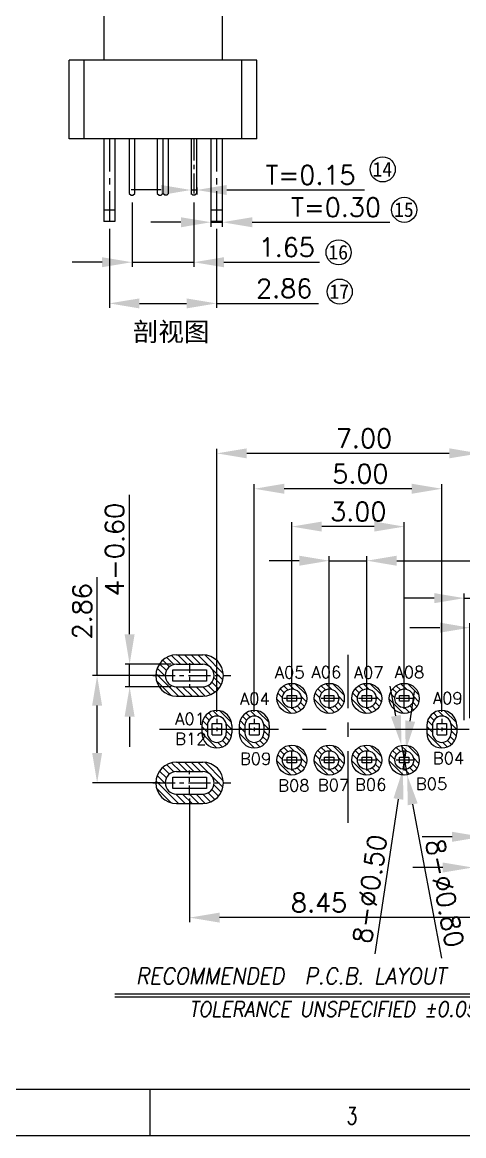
# Model space of a CAD drawing. Extents: x 2510 to 2658, y 709 to 763.
# Drawn here: x 2530.92 to 2542.7, y 709.3 to 738.97 of the extents above; entities that cross this region are included whole.
import ezdxf
from ezdxf.enums import TextEntityAlignment as Align

# ---------------------------------------------------------------- set-up
doc = ezdxf.new("R2010")
doc.units = 0
doc.header["$MEASUREMENT"] = 0
doc.linetypes.add('CENTER', pattern=[50.8, 31.75, -6.35, 6.35, -6.35])
doc.layers.get('0').update_dxf_attribs({"linetype": 'CONTINUOUS', "lineweight": 20})
doc.layers.get('Defpoints').update_dxf_attribs({"linetype": 'CONTINUOUS'})
for name, color, linetype, lineweight in [('DIM', 3, 'CONTINUOUS', 9), ('HANBO', 7, 'CONTINUOUS', 9), ('screw', 33, 'CONTINUOUS', 13)]:
    doc.layers.add(name, color=color, linetype=linetype, lineweight=lineweight)
doc.styles.add('ROMANS', font='ROMANS.SHX', dxfattribs={"bigfont": 'gbcbig.shx'})
doc.styles.get("Standard").update_dxf_attribs({"font": 'simplex.shx', "bigfont": 'gbcbig.shx'})
doc.styles.add('style2', font='')
doc.styles.get('style2').set_extended_font_data('SimSun')
doc.dimstyles.new('汉博电子', dxfattribs={"dimtxt": 0.5, "dimasz": 0.8, "dimexe": 0.12, "dimexo": 0.19, "dimgap": 0.15, "dimtad": 1, "dimzin": 1, "dimdsep": 46, "dimtxsty": 'ROMANS', "dimcen": 2.13, "dimclrd": 3, "dimclre": 3, "dimclrt": 2, "dimazin": 2, "dimtfac": 1, "dimtmove": 0, "dimatfit": 3, "dimfxl": 1, "dimlwd": 13, "dimlwe": 13, "dimarcsym": 0})

# ---------------------------------------------------------------- blocks, each defined once
blk = doc.blocks.new('*D38')
at = {"color": 3, "lineweight": 13, "transparency": 16777216}
for p, q in [((2533.247, 733.467), (2533.247, 731.356)), ((2536.107, 733.467), (2536.107, 731.356)), ((2534.047, 731.476), (2535.307, 731.476)), ((2536.107, 731.476), (2538.822, 731.476))]:
    blk.add_line(p, q, dxfattribs=at)
at = {"color": 3, "transparency": 16777216}
for points in [[(2534.047, 731.609), (2534.047, 731.343), (2533.247, 731.476)], [(2535.307, 731.609), (2535.307, 731.343), (2536.107, 731.476)]]:
    blk.add_solid(points, dxfattribs=at)
at = {"layer": 'Defpoints', "color": 0, "transparency": 16777216}
for p in [(2533.247, 733.657), (2536.107, 733.657), (2536.107, 731.476)]:
    blk.add_point(p, dxfattribs=at)
at = {"color": 2, "transparency": 16777216, "insert": (2537.91, 731.876), "char_height": 0.5, "attachment_point": 5, "style": 'ROMANS'}
blk.add_mtext('2.86', dxfattribs=at)
blk = doc.blocks.new('*D39')
at = {"color": 3, "lineweight": 13, "transparency": 16777216}
for p, q in [((2533.852, 734.167), (2533.852, 732.453)), ((2535.502, 734.167), (2535.502, 732.453)), ((2533.052, 732.573), (2532.252, 732.573)), ((2533.852, 732.573), (2535.502, 732.573)), ((2536.302, 732.573), (2538.855, 732.573))]:
    blk.add_line(p, q, dxfattribs=at)
at = {"color": 3, "transparency": 16777216}
for points in [[(2533.052, 732.707), (2533.052, 732.44), (2533.852, 732.573)], [(2536.302, 732.707), (2536.302, 732.44), (2535.502, 732.573)]]:
    blk.add_solid(points, dxfattribs=at)
at = {"layer": 'Defpoints', "color": 0, "transparency": 16777216}
for p in [(2533.852, 734.357), (2535.502, 734.357), (2535.502, 732.573)]:
    blk.add_point(p, dxfattribs=at)
at = {"color": 2, "transparency": 16777216, "insert": (2537.978, 732.973), "char_height": 0.5, "attachment_point": 5, "style": 'ROMANS'}
blk.add_mtext('1.65', dxfattribs=at)
blk = doc.blocks.new('*D40')
at = {"color": 3, "lineweight": 13, "transparency": 16777216}
for p, q in [((2534.627, 734.498), (2533.827, 734.498)), ((2535.427, 734.569), (2535.427, 734.378)), ((2535.427, 734.498), (2535.577, 734.498)), ((2535.577, 734.569), (2535.577, 734.378)), ((2536.377, 734.498), (2540.049, 734.498))]:
    blk.add_line(p, q, dxfattribs=at)
at = {"color": 3, "transparency": 16777216}
for points in [[(2534.627, 734.631), (2534.627, 734.364), (2535.427, 734.498)], [(2536.377, 734.631), (2536.377, 734.364), (2535.577, 734.498)]]:
    blk.add_solid(points, dxfattribs=at)
at = {"layer": 'Defpoints', "color": 0, "transparency": 16777216}
for p in [(2535.427, 734.759), (2535.577, 734.759), (2535.577, 734.498)]:
    blk.add_point(p, dxfattribs=at)
at = {"color": 2, "transparency": 16777216, "insert": (2538.613, 734.898), "char_height": 0.5, "attachment_point": 5, "style": 'ROMANS'}
blk.add_mtext('T=0.15', dxfattribs=at)
blk = doc.blocks.new('*D41')
at = {"color": 3, "lineweight": 13, "transparency": 16777216}
for p, q in [((2535.957, 734.236), (2535.957, 733.519)), ((2536.257, 734.236), (2536.257, 733.519)), ((2535.157, 733.639), (2534.357, 733.639)), ((2535.957, 733.639), (2536.257, 733.639)), ((2537.057, 733.639), (2540.729, 733.639))]:
    blk.add_line(p, q, dxfattribs=at)
at = {"color": 3, "transparency": 16777216}
for points in [[(2535.157, 733.772), (2535.157, 733.505), (2535.957, 733.639)], [(2537.057, 733.772), (2537.057, 733.505), (2536.257, 733.639)]]:
    blk.add_solid(points, dxfattribs=at)
at = {"layer": 'Defpoints', "color": 0, "transparency": 16777216}
for p in [(2535.957, 734.426), (2536.257, 734.426), (2536.257, 733.639)]:
    blk.add_point(p, dxfattribs=at)
at = {"color": 2, "transparency": 16777216, "insert": (2539.293, 734.039), "char_height": 0.5, "attachment_point": 5, "style": 'ROMANS'}
blk.add_mtext('T=0.30', dxfattribs=at)
blk = doc.blocks.new('*D92')
at = {"color": 3, "lineweight": 13, "transparency": 16777216}
for p, q in [((2532.921, 721.56), (2532.921, 724.184)), ((2534.599, 721.56), (2532.801, 721.56)), ((2532.921, 719.5), (2532.921, 720.76)), ((2534.599, 718.7), (2532.801, 718.7))]:
    blk.add_line(p, q, dxfattribs=at)
at = {"color": 3, "transparency": 16777216}
for points in [[(2532.788, 720.76), (2533.054, 720.76), (2532.921, 721.56)], [(2532.788, 719.5), (2533.054, 719.5), (2532.921, 718.7)]]:
    blk.add_solid(points, dxfattribs=at)
at = {"layer": 'Defpoints', "color": 0, "transparency": 16777216}
for p in [(2532.921, 721.56), (2534.789, 721.56), (2534.789, 718.7)]:
    blk.add_point(p, dxfattribs=at)
at = {"color": 2, "transparency": 16777216, "insert": (2532.521, 723.272), "char_height": 0.5, "attachment_point": 5, "rotation": 90, "style": 'ROMANS'}
blk.add_mtext('2.86', dxfattribs=at)
blk = doc.blocks.new('*D93')
at = {"color": 3, "lineweight": 13, "transparency": 16777216}
for p, q in [((2533.788, 722.66), (2533.788, 726.379)), ((2534.899, 721.86), (2533.668, 721.86)), ((2533.788, 721.26), (2533.788, 721.86)), ((2534.899, 721.26), (2533.668, 721.26)), ((2533.788, 720.46), (2533.788, 719.66))]:
    blk.add_line(p, q, dxfattribs=at)
at = {"color": 3, "transparency": 16777216}
for points in [[(2533.654, 722.66), (2533.921, 722.66), (2533.788, 721.86)], [(2533.654, 720.46), (2533.921, 720.46), (2533.788, 721.26)]]:
    blk.add_solid(points, dxfattribs=at)
at = {"layer": 'Defpoints', "color": 0, "transparency": 16777216}
for p in [(2533.788, 721.86), (2535.089, 721.86), (2535.089, 721.26)]:
    blk.add_point(p, dxfattribs=at)
at = {"color": 2, "transparency": 16777216, "insert": (2533.388, 724.919), "char_height": 0.5, "attachment_point": 5, "rotation": 90, "style": 'ROMANS'}
blk.add_mtext('4-0.60', dxfattribs=at)
blk = doc.blocks.new('*D94')
at = {"color": 3, "lineweight": 13, "transparency": 16777216}
for p, q in [((2535.389, 718.285), (2535.389, 714.989)), ((2543.839, 718.21), (2543.839, 714.989)), ((2543.039, 715.109), (2536.189, 715.109))]:
    blk.add_line(p, q, dxfattribs=at)
at = {"color": 3, "transparency": 16777216}
for points in [[(2536.189, 715.243), (2536.189, 714.976), (2535.389, 715.109)], [(2543.039, 715.243), (2543.039, 714.976), (2543.839, 715.109)]]:
    blk.add_solid(points, dxfattribs=at)
at = {"layer": 'Defpoints', "color": 0, "transparency": 16777216}
for p in [(2535.389, 718.475), (2543.839, 718.4), (2535.389, 715.109)]:
    blk.add_point(p, dxfattribs=at)
at = {"color": 2, "transparency": 16777216, "insert": (2538.84, 715.509), "char_height": 0.5, "attachment_point": 5, "style": 'ROMANS'}
blk.add_mtext('8.45', dxfattribs=at)
blk = doc.blocks.new('*D95')
at = {"color": 3, "lineweight": 13, "transparency": 16777216}
for p, q in [((2543.189, 718.51), (2543.189, 717.143)), ((2544.489, 718.51), (2544.489, 717.143)), ((2542.389, 717.263), (2541.589, 717.263)), ((2543.189, 717.263), (2544.489, 717.263)), ((2545.289, 717.263), (2549.008, 717.263))]:
    blk.add_line(p, q, dxfattribs=at)
at = {"color": 3, "transparency": 16777216}
for points in [[(2542.389, 717.397), (2542.389, 717.13), (2543.189, 717.263)], [(2545.289, 717.397), (2545.289, 717.13), (2544.489, 717.263)]]:
    blk.add_solid(points, dxfattribs=at)
at = {"layer": 'Defpoints', "color": 0, "transparency": 16777216}
for p in [(2543.189, 718.7), (2544.489, 718.7), (2544.489, 717.263)]:
    blk.add_point(p, dxfattribs=at)
at = {"color": 2, "transparency": 16777216, "insert": (2547.549, 717.663), "char_height": 0.5, "attachment_point": 5, "style": 'ROMANS'}
blk.add_mtext('4-1.30', dxfattribs=at)
blk = doc.blocks.new('*D96')
at = {"color": 3, "lineweight": 13, "transparency": 16777216}
for p, q in [((2536.114, 720.595), (2536.114, 727.6)), ((2543.114, 720.595), (2543.114, 727.6)), ((2542.314, 727.48), (2536.914, 727.48))]:
    blk.add_line(p, q, dxfattribs=at)
at = {"color": 3, "transparency": 16777216}
for points in [[(2536.914, 727.614), (2536.914, 727.347), (2536.114, 727.48)], [(2542.314, 727.614), (2542.314, 727.347), (2543.114, 727.48)]]:
    blk.add_solid(points, dxfattribs=at)
at = {"layer": 'Defpoints', "color": 0, "transparency": 16777216}
for p in [(2536.114, 727.48), (2536.114, 720.405), (2543.114, 720.405)]:
    blk.add_point(p, dxfattribs=at)
at = {"color": 2, "transparency": 16777216, "insert": (2540.04, 727.88), "char_height": 0.5, "attachment_point": 5, "style": 'ROMANS'}
blk.add_mtext('7.00', dxfattribs=at)
blk = doc.blocks.new('*D97')
at = {"color": 3, "lineweight": 13, "transparency": 16777216}
for p, q in [((2537.114, 720.595), (2537.114, 726.657)), ((2542.114, 720.595), (2542.114, 726.657)), ((2541.314, 726.537), (2537.914, 726.537))]:
    blk.add_line(p, q, dxfattribs=at)
at = {"color": 3, "transparency": 16777216}
for points in [[(2537.914, 726.671), (2537.914, 726.404), (2537.114, 726.537)], [(2541.314, 726.671), (2541.314, 726.404), (2542.114, 726.537)]]:
    blk.add_solid(points, dxfattribs=at)
at = {"layer": 'Defpoints', "color": 0, "transparency": 16777216}
for p in [(2537.114, 726.537), (2537.114, 720.405), (2542.114, 720.405)]:
    blk.add_point(p, dxfattribs=at)
at = {"color": 2, "transparency": 16777216, "insert": (2539.943, 726.937), "char_height": 0.5, "attachment_point": 5, "style": 'ROMANS'}
blk.add_mtext('5.00', dxfattribs=at)
blk = doc.blocks.new('*D99')
at = {"color": 3, "lineweight": 13, "transparency": 16777216}
for p, q in [((2538.114, 721.142), (2538.114, 725.649)), ((2540.314, 725.529), (2538.914, 725.529)), ((2541.114, 721.142), (2541.114, 725.649))]:
    blk.add_line(p, q, dxfattribs=at)
at = {"color": 3, "transparency": 16777216}
for points in [[(2538.914, 725.663), (2538.914, 725.396), (2538.114, 725.529)], [(2540.314, 725.663), (2540.314, 725.396), (2541.114, 725.529)]]:
    blk.add_solid(points, dxfattribs=at)
at = {"layer": 'Defpoints', "color": 0, "transparency": 16777216}
for p in [(2538.114, 725.529), (2538.114, 720.952), (2541.114, 720.952)]:
    blk.add_point(p, dxfattribs=at)
at = {"color": 2, "transparency": 16777216, "insert": (2539.888, 725.929), "char_height": 0.5, "attachment_point": 5, "style": 'ROMANS'}
blk.add_mtext('3.00', dxfattribs=at)
blk = doc.blocks.new('*D100')
at = {"color": 3, "lineweight": 13, "transparency": 16777216}
for p, q in [((2538.314, 724.62), (2537.514, 724.62)), ((2539.114, 721.142), (2539.114, 724.74)), ((2539.114, 724.62), (2540.114, 724.62)), ((2540.114, 721.142), (2540.114, 724.74)), ((2540.914, 724.62), (2545.851, 724.62))]:
    blk.add_line(p, q, dxfattribs=at)
at = {"color": 3, "transparency": 16777216}
for points in [[(2538.314, 724.753), (2538.314, 724.486), (2539.114, 724.62)], [(2540.914, 724.753), (2540.914, 724.486), (2540.114, 724.62)]]:
    blk.add_solid(points, dxfattribs=at)
at = {"layer": 'Defpoints', "color": 0, "transparency": 16777216}
for p in [(2539.114, 724.62), (2539.114, 720.952), (2540.114, 720.952)]:
    blk.add_point(p, dxfattribs=at)
at = {"color": 2, "transparency": 16777216, "insert": (2544.974, 725.02), "char_height": 0.5, "attachment_point": 5, "style": 'ROMANS'}
blk.add_mtext('1.00', dxfattribs=at)
blk = doc.blocks.new('*D98')
at = {"color": 3, "lineweight": 13, "transparency": 16777216}
for p, q in [((2542.714, 720.37), (2542.714, 723.742)), ((2543.514, 720.37), (2543.514, 723.742)), ((2541.914, 723.622), (2541.114, 723.622)), ((2542.714, 723.622), (2543.514, 723.622)), ((2544.314, 723.622), (2548.033, 723.622))]:
    blk.add_line(p, q, dxfattribs=at)
at = {"color": 3, "transparency": 16777216}
for points in [[(2541.914, 723.756), (2541.914, 723.489), (2542.714, 723.622)], [(2544.314, 723.756), (2544.314, 723.489), (2543.514, 723.622)]]:
    blk.add_solid(points, dxfattribs=at)
at = {"layer": 'Defpoints', "color": 0, "transparency": 16777216}
for p in [(2542.714, 723.622), (2542.714, 720.18), (2543.514, 720.18)]:
    blk.add_point(p, dxfattribs=at)
at = {"color": 2, "transparency": 16777216, "insert": (2546.574, 724.022), "char_height": 0.5, "attachment_point": 5, "style": 'ROMANS'}
blk.add_mtext('4-0.80', dxfattribs=at)
blk = doc.blocks.new('*D101')
at = {"color": 3, "lineweight": 13, "transparency": 16777216}
for p, q in [((2541.27, 720.346), (2541.389, 721.137)), ((2541.151, 719.555), (2541.077, 719.061)), ((2540.339, 714.144), (2540.958, 718.27))]:
    blk.add_line(p, q, dxfattribs=at)
at = {"color": 3, "transparency": 16777216}
for points in [[(2541.138, 720.366), (2541.402, 720.326), (2541.151, 719.555)], [(2540.826, 718.289), (2541.09, 718.25), (2541.077, 719.061)]]:
    blk.add_solid(points, dxfattribs=at)
at = {"layer": 'Defpoints', "color": 0, "transparency": 16777216}
for p in [(2541.151, 719.555), (2541.077, 719.061)]:
    blk.add_point(p, dxfattribs=at)
at = {"color": 2, "transparency": 16777216, "insert": (2540.193, 715.871), "char_height": 0.5, "attachment_point": 5, "rotation": 81.457, "style": 'ROMANS'}
blk.add_mtext('8-∅0.50', dxfattribs=at)
blk = doc.blocks.new('*D102')
at = {"color": 3, "lineweight": 13, "transparency": 16777216}
for p, q in [((2540.89, 720.487), (2540.74, 721.273)), ((2541.039, 719.701), (2541.189, 718.915)), ((2542.119, 714.031), (2541.339, 718.129))]:
    blk.add_line(p, q, dxfattribs=at)
at = {"color": 3, "transparency": 16777216}
for points in [[(2541.021, 720.512), (2540.759, 720.462), (2541.039, 719.701)], [(2541.47, 718.154), (2541.208, 718.104), (2541.189, 718.915)]]:
    blk.add_solid(points, dxfattribs=at)
at = {"layer": 'Defpoints', "color": 0, "transparency": 16777216}
for p in [(2541.039, 719.701), (2541.189, 718.915)]:
    blk.add_point(p, dxfattribs=at)
at = {"color": 2, "transparency": 16777216, "insert": (2542.197, 715.762), "char_height": 0.5, "attachment_point": 5, "rotation": 280.7829, "style": 'ROMANS'}
blk.add_mtext('8-∅0.80', dxfattribs=at)
blk = doc.blocks.new('*D103')
at = {"color": 3, "lineweight": 13, "transparency": 16777216}
for p, q in [((2542.939, 718.51), (2542.939, 716.324)), ((2544.739, 718.51), (2544.739, 716.324)), ((2542.139, 716.444), (2541.339, 716.444)), ((2542.939, 716.444), (2544.739, 716.444)), ((2545.539, 716.444), (2549.258, 716.444))]:
    blk.add_line(p, q, dxfattribs=at)
at = {"color": 3, "transparency": 16777216}
for points in [[(2542.139, 716.578), (2542.139, 716.311), (2542.939, 716.444)], [(2545.539, 716.578), (2545.539, 716.311), (2544.739, 716.444)]]:
    blk.add_solid(points, dxfattribs=at)
at = {"layer": 'Defpoints', "color": 0, "transparency": 16777216}
for p in [(2542.939, 718.7), (2544.739, 718.7), (2544.739, 716.444)]:
    blk.add_point(p, dxfattribs=at)
at = {"color": 2, "transparency": 16777216, "insert": (2547.799, 716.844), "char_height": 0.5, "attachment_point": 5, "style": 'ROMANS'}
blk.add_mtext('4-1.80', dxfattribs=at)
blk = doc.blocks.new('*D104')
at = {"color": 3, "lineweight": 13, "transparency": 16777216}
for p, q in [((2542.064, 722.835), (2541.264, 722.835)), ((2542.864, 720.42), (2542.864, 722.955)), ((2542.864, 722.835), (2543.364, 722.835)), ((2543.364, 720.42), (2543.364, 722.955)), ((2544.164, 722.835), (2547.883, 722.835))]:
    blk.add_line(p, q, dxfattribs=at)
at = {"color": 3, "transparency": 16777216}
for points in [[(2542.064, 722.969), (2542.064, 722.702), (2542.864, 722.835)], [(2544.164, 722.969), (2544.164, 722.702), (2543.364, 722.835)]]:
    blk.add_solid(points, dxfattribs=at)
at = {"layer": 'Defpoints', "color": 0, "transparency": 16777216}
for p in [(2542.864, 722.835), (2542.864, 720.23), (2543.364, 720.23)]:
    blk.add_point(p, dxfattribs=at)
at = {"color": 2, "transparency": 16777216, "insert": (2546.424, 723.235), "char_height": 0.5, "attachment_point": 5, "style": 'ROMANS'}
blk.add_mtext('4-0.50', dxfattribs=at)

msp = doc.modelspace()

# ---------------------------------------------------------------- hatches: boundary and pattern name
h = msp.add_hatch()
h.set_pattern_fill('ANSI31', color=256, scale=0.04, angle=90, style=0)
h.set_pattern_definition([(135, (3909.24325, 814.95161), (-0.089802561, -0.089802561), [])])
edge = h.paths.add_edge_path(flags=16)
edge.add_line((2535.739, 721.26), (2535.039, 721.26))
edge.add_arc((2535.039, 721.56), 0.3, 90, 270, ccw=False)
edge.add_line((2535.039, 721.86), (2535.739, 721.86))
edge.add_arc((2535.739, 721.56), 0.3, -90, 90, ccw=False)
edge = h.paths.add_edge_path()
edge.add_line((2535.739, 721.01), (2535.039, 721.01))
edge.add_arc((2535.039, 721.56), 0.55, 90, 270, ccw=False)
edge.add_line((2535.039, 722.11), (2535.739, 722.11))
edge.add_arc((2535.739, 721.56), 0.55, -90, 90, ccw=False)
h = msp.add_hatch()
h.set_pattern_fill('ANSI31', color=256, scale=0.04, angle=90, style=0)
h.set_pattern_definition([(135, (2508.894, 184.89621), (-0.08980256, -0.08980256), [])])
edge = h.paths.add_edge_path()
edge.add_arc((2538.114, 720.952), 0.4, 90, 450)
edge = h.paths.add_edge_path(flags=16)
edge.add_arc((2538.114, 720.952), 0.25, 90, 450)
h = msp.add_hatch()
h.set_pattern_fill('ANSI31', color=256, scale=0.04, angle=90, style=0)
h.set_pattern_definition([(135, (2509.894, 184.89621), (-0.08980256, -0.08980256), [])])
edge = h.paths.add_edge_path()
edge.add_arc((2539.114, 720.952), 0.4, 90, 450)
edge = h.paths.add_edge_path(flags=16)
edge.add_arc((2539.114, 720.952), 0.25, 90, 450)
h = msp.add_hatch()
h.set_pattern_fill('ANSI31', color=256, scale=0.04, angle=90, style=0)
h.set_pattern_definition([(135, (2510.894, 184.89621), (-0.08980256, -0.08980256), [])])
edge = h.paths.add_edge_path()
edge.add_arc((2540.114, 720.952), 0.4, 90, 450)
edge = h.paths.add_edge_path(flags=16)
edge.add_arc((2540.114, 720.952), 0.25, 90, 450)
h = msp.add_hatch()
h.set_pattern_fill('ANSI31', color=256, scale=0.04, angle=90, style=0)
h.set_pattern_definition([(135, (2511.894, 184.89621), (-0.08980256, -0.08980256), [])])
edge = h.paths.add_edge_path()
edge.add_arc((2541.114, 720.952), 0.4, 90, 450)
edge = h.paths.add_edge_path(flags=16)
edge.add_arc((2541.114, 720.952), 0.25, 90, 450)
h = msp.add_hatch()
h.set_pattern_fill('ANSI31', color=256, scale=0.04, angle=90, style=0)
h.set_pattern_definition([(135, (3971.79708, 884.04021), (-0.089802561, -0.089802561), [])])
edge = h.paths.add_edge_path(flags=16)
edge.add_line((2536.364, 720.23), (2536.364, 720.03))
edge.add_arc((2536.114, 720.03), 0.25, 180, 360, ccw=False)
edge.add_line((2535.864, 720.03), (2535.864, 720.23))
edge.add_arc((2536.114, 720.23), 0.25, 0, 180, ccw=False)
edge = h.paths.add_edge_path()
edge.add_arc((2536.114, 720.03), 0.4, 180, 360)
edge.add_line((2536.514, 720.03), (2536.514, 720.23))
edge.add_arc((2536.114, 720.23), 0.4, 0, 180)
edge.add_line((2535.714, 720.23), (2535.714, 720.03))
h = msp.add_hatch()
h.set_pattern_fill('ANSI31', color=256, scale=0.04, angle=90, style=0)
h.set_pattern_definition([(135, (3972.79708, 884.04021), (-0.089802561, -0.089802561), [])])
edge = h.paths.add_edge_path(flags=16)
edge.add_line((2537.364, 720.23), (2537.364, 720.03))
edge.add_arc((2537.114, 720.03), 0.25, 180, 360, ccw=False)
edge.add_line((2536.864, 720.03), (2536.864, 720.23))
edge.add_arc((2537.114, 720.23), 0.25, 0, 180, ccw=False)
edge = h.paths.add_edge_path()
edge.add_arc((2537.114, 720.03), 0.4, 180, 360)
edge.add_line((2537.514, 720.03), (2537.514, 720.23))
edge.add_arc((2537.114, 720.23), 0.4, 0, 180)
edge.add_line((2536.714, 720.23), (2536.714, 720.03))
h = msp.add_hatch()
h.set_pattern_fill('ANSI31', color=256, scale=0.04, angle=90, style=0)
h.set_pattern_definition([(135, (3977.79708, 884.04021), (-0.089802561, -0.089802561), [])])
edge = h.paths.add_edge_path(flags=16)
edge.add_line((2542.364, 720.23), (2542.364, 720.03))
edge.add_arc((2542.114, 720.03), 0.25, 180, 360, ccw=False)
edge.add_line((2541.864, 720.03), (2541.864, 720.23))
edge.add_arc((2542.114, 720.23), 0.25, 0, 180, ccw=False)
edge = h.paths.add_edge_path()
edge.add_arc((2542.114, 720.03), 0.4, 180, 360)
edge.add_line((2542.514, 720.03), (2542.514, 720.23))
edge.add_arc((2542.114, 720.23), 0.4, 0, 180)
edge.add_line((2541.714, 720.23), (2541.714, 720.03))
h = msp.add_hatch()
h.set_pattern_fill('ANSI31', color=256, scale=0.04, angle=90, style=0)
h.set_pattern_definition([(135, (2508.894, 183.25243), (-0.08980256, -0.08980256), [])])
edge = h.paths.add_edge_path()
edge.add_arc((2538.114, 719.308), 0.4, 90, 450)
edge = h.paths.add_edge_path(flags=16)
edge.add_arc((2538.114, 719.308), 0.25, 90, 450)
h = msp.add_hatch()
h.set_pattern_fill('ANSI31', color=256, scale=0.04, angle=90, style=0)
h.set_pattern_definition([(135, (2509.894, 183.25243), (-0.08980256, -0.08980256), [])])
edge = h.paths.add_edge_path()
edge.add_arc((2539.114, 719.308), 0.4, 90, 450)
edge = h.paths.add_edge_path(flags=16)
edge.add_arc((2539.114, 719.308), 0.25, 90, 450)
h = msp.add_hatch()
h.set_pattern_fill('ANSI31', color=256, scale=0.04, angle=90, style=0)
h.set_pattern_definition([(135, (2510.894, 183.25243), (-0.08980256, -0.08980256), [])])
edge = h.paths.add_edge_path()
edge.add_arc((2540.114, 719.308), 0.4, 90, 450)
edge = h.paths.add_edge_path(flags=16)
edge.add_arc((2540.114, 719.308), 0.25, 90, 450)
h = msp.add_hatch()
h.set_pattern_fill('ANSI31', color=256, scale=0.04, angle=90, style=0)
h.set_pattern_definition([(135, (2511.894, 183.25243), (-0.08980256, -0.08980256), [])])
edge = h.paths.add_edge_path()
edge.add_arc((2541.114, 719.308), 0.4, 0, 360)
edge = h.paths.add_edge_path(flags=16)
edge.add_arc((2541.114, 719.308), 0.25, 0, 360)
h = msp.add_hatch()
h.set_pattern_fill('ANSI31', color=256, scale=0.04, angle=90, style=0)
h.set_pattern_definition([(135, (3909.24325, 812.09161), (-0.089802561, -0.089802561), [])])
edge = h.paths.add_edge_path(flags=16)
edge.add_line((2535.739, 718.4), (2535.039, 718.4))
edge.add_arc((2535.039, 718.7), 0.3, 90, 270, ccw=False)
edge.add_line((2535.039, 719), (2535.739, 719))
edge.add_arc((2535.739, 718.7), 0.3, -90, 90, ccw=False)
edge = h.paths.add_edge_path()
edge.add_line((2535.739, 718.15), (2535.039, 718.15))
edge.add_arc((2535.039, 718.7), 0.55, 90, 270, ccw=False)
edge.add_line((2535.039, 719.25), (2535.739, 719.25))
edge.add_arc((2535.739, 718.7), 0.55, -90, 90, ccw=False)

# ---------------------------------------------------------------- linework, layer by layer
at = {"color": 7, "linetype": 'Continuous'}
for p, q in [((2533.097, 745.857), (2533.097, 737.957)), ((2536.257, 745.857), (2536.257, 737.957)), ((2532.177, 735.857), (2532.177, 737.957)), ((2537.177, 737.957), (2532.177, 737.957)), ((2532.577, 735.857), (2532.577, 737.957)), ((2536.777, 735.857), (2536.777, 737.957)), ((2537.177, 735.857), (2537.177, 737.957)), ((2537.177, 735.857), (2532.177, 735.857)), ((2533.097, 735.857), (2533.097, 733.657)), ((2533.397, 735.857), (2533.397, 733.657)), ((2533.777, 735.857), (2533.777, 734.407)), ((2533.927, 734.407), (2533.927, 735.857)), ((2534.527, 735.857), (2534.527, 734.407)), ((2534.677, 735.857), (2534.677, 734.407)), ((2534.827, 734.407), (2534.827, 735.857)), ((2535.427, 735.857), (2535.427, 734.407)), ((2535.577, 734.407), (2535.577, 735.857)), ((2535.957, 735.857), (2535.957, 733.657)), ((2536.257, 735.857), (2536.257, 733.657)), ((2533.777, 734.407), (2533.827, 734.357)), ((2533.827, 734.357), (2533.877, 734.357)), ((2533.877, 734.357), (2533.927, 734.407)), ((2534.527, 734.407), (2534.577, 734.357)), ((2534.577, 734.357), (2534.627, 734.357)), ((2534.627, 734.357), (2534.677, 734.407)), ((2534.727, 734.357), (2534.677, 734.407)), ((2534.777, 734.357), (2534.727, 734.357)), ((2534.827, 734.407), (2534.777, 734.357)), ((2535.477, 734.357), (2535.427, 734.407)), ((2535.527, 734.357), (2535.477, 734.357)), ((2535.577, 734.407), (2535.527, 734.357)), ((2533.397, 733.957), (2533.097, 733.957)), ((2536.257, 733.957), (2535.957, 733.957)), ((2533.397, 733.657), (2533.097, 733.657)), ((2536.257, 733.657), (2535.957, 733.657))]:
    msp.add_line(p, q, dxfattribs=at)
at = {"color": 240, "linetype": 'CENTER', "ltscale": 0.027367}
for p, q in [((2533.247, 735.857), (2533.247, 733.657)), ((2536.107, 735.857), (2536.107, 733.657))]:
    msp.add_line(p, q, dxfattribs=at)
at = {"color": 240, "linetype": 'CENTER', "ltscale": 0.018037}
msp.add_line((2535.502, 735.857), (2535.502, 734.407), dxfattribs=at)
for p, q in [((2535.039, 722.11), (2535.739, 722.11)), ((2535.039, 721.86), (2535.739, 721.86)), ((2535.039, 721.26), (2535.739, 721.26)), ((2535.039, 721.01), (2535.739, 721.01)), ((2535.714, 720.23), (2535.714, 720.03)), ((2535.864, 720.23), (2535.864, 720.03)), ((2536.364, 720.23), (2536.364, 720.03)), ((2536.514, 720.23), (2536.514, 720.03)), ((2536.714, 720.23), (2536.714, 720.03)), ((2536.864, 720.23), (2536.864, 720.03)), ((2537.364, 720.23), (2537.364, 720.03)), ((2537.514, 720.23), (2537.514, 720.03)), ((2541.714, 720.23), (2541.714, 720.03)), ((2541.864, 720.23), (2541.864, 720.03)), ((2542.364, 720.23), (2542.364, 720.03)), ((2542.514, 720.23), (2542.514, 720.03)), ((2535.039, 719.25), (2535.739, 719.25)), ((2535.039, 719), (2535.739, 719)), ((2535.039, 718.4), (2535.739, 718.4)), ((2535.039, 718.15), (2535.739, 718.15))]:
    msp.add_line(p, q)
at = {"color": 240, "linetype": 'CENTER', "ltscale": 0.00821}
msp.add_line((2535.389, 721.89), (2535.389, 721.23), dxfattribs=at)
at = {"color": 3}
for p, q in [((2534.939, 721.41), (2534.939, 721.71)), ((2534.939, 721.71), (2535.839, 721.71)), ((2535.839, 721.71), (2535.839, 721.41)), ((2535.839, 721.41), (2534.939, 721.41)), ((2537.989, 720.877), (2537.989, 721.027)), ((2537.989, 721.027), (2538.239, 721.027)), ((2538.239, 721.027), (2538.239, 720.877)), ((2538.989, 720.877), (2538.989, 721.027)), ((2538.989, 721.027), (2539.239, 721.027)), ((2539.239, 721.027), (2539.239, 720.877)), ((2539.989, 720.877), (2539.989, 721.027)), ((2539.989, 721.027), (2540.239, 721.027)), ((2540.239, 721.027), (2540.239, 720.877)), ((2540.989, 720.877), (2540.989, 721.027)), ((2540.989, 721.027), (2541.239, 721.027)), ((2541.239, 721.027), (2541.239, 720.877)), ((2538.239, 720.877), (2537.989, 720.877)), ((2539.239, 720.877), (2538.989, 720.877)), ((2540.239, 720.877), (2539.989, 720.877)), ((2541.239, 720.877), (2540.989, 720.877)), ((2535.989, 720.13), (2535.989, 720.28)), ((2535.989, 720.28), (2536.114, 720.28)), ((2535.989, 719.98), (2535.989, 720.13)), ((2536.114, 720.28), (2536.239, 720.28)), ((2536.239, 720.28), (2536.239, 720.13)), ((2536.239, 720.13), (2536.239, 719.98)), ((2536.989, 720.13), (2536.989, 720.28)), ((2536.989, 720.28), (2537.114, 720.28)), ((2536.989, 719.98), (2536.989, 720.13)), ((2537.114, 720.28), (2537.239, 720.28)), ((2537.239, 720.28), (2537.239, 720.13)), ((2537.239, 720.13), (2537.239, 719.98)), ((2541.989, 720.13), (2541.989, 720.28)), ((2541.989, 720.28), (2542.114, 720.28)), ((2541.989, 719.98), (2541.989, 720.13)), ((2542.114, 720.28), (2542.239, 720.28)), ((2542.239, 720.28), (2542.239, 720.13)), ((2542.239, 720.13), (2542.239, 719.98)), ((2535.989, 719.98), (2536.114, 719.98)), ((2536.114, 719.98), (2536.239, 719.98)), ((2536.989, 719.98), (2537.114, 719.98)), ((2537.114, 719.98), (2537.239, 719.98)), ((2541.989, 719.98), (2542.114, 719.98)), ((2542.114, 719.98), (2542.239, 719.98)), ((2537.989, 719.233), (2537.989, 719.383)), ((2537.989, 719.383), (2538.239, 719.383)), ((2538.239, 719.233), (2537.989, 719.233)), ((2538.239, 719.383), (2538.239, 719.233)), ((2538.989, 719.233), (2538.989, 719.383)), ((2538.989, 719.383), (2539.239, 719.383)), ((2539.239, 719.233), (2538.989, 719.233)), ((2539.239, 719.383), (2539.239, 719.233)), ((2539.989, 719.233), (2539.989, 719.383)), ((2539.989, 719.383), (2540.239, 719.383)), ((2540.239, 719.233), (2539.989, 719.233)), ((2540.239, 719.383), (2540.239, 719.233)), ((2540.989, 719.233), (2540.989, 719.383)), ((2540.989, 719.383), (2541.239, 719.383)), ((2541.239, 719.233), (2540.989, 719.233)), ((2541.239, 719.383), (2541.239, 719.233)), ((2534.939, 718.55), (2534.939, 718.85)), ((2534.939, 718.85), (2535.839, 718.85)), ((2535.839, 718.85), (2535.839, 718.55)), ((2535.839, 718.55), (2534.939, 718.55))]:
    msp.add_line(p, q, dxfattribs=at)
at = {"color": 240, "linetype": 'CENTER', "ltscale": 0.018659}
msp.add_line((2534.408, 721.56), (2536.486, 721.56), dxfattribs=at)
at = {"color": 240, "linetype": 'CENTER', "ltscale": 0.015549}
for p, q in [((2538.114, 720.677), (2538.114, 721.227)), ((2539.114, 720.677), (2539.114, 721.227)), ((2540.114, 720.677), (2540.114, 721.227)), ((2541.114, 720.677), (2541.114, 721.227)), ((2538.389, 720.952), (2537.839, 720.952)), ((2539.389, 720.952), (2538.839, 720.952)), ((2540.389, 720.952), (2539.839, 720.952)), ((2541.389, 720.952), (2540.839, 720.952)), ((2538.114, 719.033), (2538.114, 719.583)), ((2539.114, 719.033), (2539.114, 719.583)), ((2540.114, 719.033), (2540.114, 719.583)), ((2541.114, 719.033), (2541.114, 719.583)), ((2538.389, 719.308), (2537.839, 719.308)), ((2539.389, 719.308), (2538.839, 719.308)), ((2540.389, 719.308), (2539.839, 719.308)), ((2541.389, 719.308), (2540.839, 719.308))]:
    msp.add_line(p, q, dxfattribs=at)
at = {"color": 240, "linetype": 'CENTER', "ltscale": 0.004}
for p, q in [((2536.114, 720.405), (2536.114, 719.98)), ((2537.114, 720.405), (2537.114, 719.98)), ((2542.114, 720.405), (2542.114, 719.98))]:
    msp.add_line(p, q, dxfattribs=at)
at = {"color": 1, "linetype": 'CENTER', "ltscale": 0.003}
for p, q in [((2536.239, 720.13), (2535.989, 720.13)), ((2537.239, 720.13), (2536.989, 720.13)), ((2542.239, 720.13), (2541.989, 720.13))]:
    msp.add_line(p, q, dxfattribs=at)
at = {"color": 1, "linetype": 'CENTER', "ltscale": 0.00821}
msp.add_line((2535.389, 718.37), (2535.389, 719.03), dxfattribs=at)
at = {"color": 1, "linetype": 'CENTER', "ltscale": 0.018659}
msp.add_line((2534.408, 718.7), (2536.486, 718.7), dxfattribs=at)
for centre in [(2538.114, 720.952), (2539.114, 720.952), (2540.114, 720.952), (2541.114, 720.952), (2538.114, 719.308), (2539.114, 719.308), (2540.114, 719.308), (2541.114, 719.308)]:
    msp.add_circle(centre, 0.4)
at = {"color": 7, "linetype": 'Continuous'}
for centre in [(2538.114, 720.952), (2539.114, 720.952), (2540.114, 720.952), (2541.114, 720.952), (2538.114, 719.308), (2539.114, 719.308), (2540.114, 719.308), (2541.114, 719.308)]:
    msp.add_circle(centre, 0.25, dxfattribs=at)
for centre, radius, start, end in [((2535.039, 721.56), 0.55, 90, 270), ((2535.739, 721.56), 0.55, 270, 90), ((2535.039, 721.56), 0.3, 90, 270), ((2535.739, 721.56), 0.3, 270, 90), ((2536.114, 720.23), 0.4, 0, 180), ((2536.114, 720.23), 0.25, 0, 180), ((2537.114, 720.23), 0.4, 0, 180), ((2537.114, 720.23), 0.25, 0, 180), ((2542.114, 720.23), 0.4, 0, 180), ((2542.114, 720.23), 0.25, 0, 180), ((2536.114, 720.03), 0.4, 180, 360), ((2536.114, 720.03), 0.25, 180, 360), ((2537.114, 720.03), 0.4, 180, 360), ((2537.114, 720.03), 0.25, 180, 360), ((2542.114, 720.03), 0.4, 180, 360), ((2542.114, 720.03), 0.25, 180, 360), ((2535.039, 718.7), 0.55, 90, 270), ((2535.739, 718.7), 0.55, 270, 90), ((2535.039, 718.7), 0.3, 90, 270), ((2535.739, 718.7), 0.3, 270, 90)]:
    msp.add_arc(centre, radius, start, end)
at = {"layer": 'DIM'}
for p, q in [((2533.396, 713.076), (2546.743, 713.076)), ((2533.396, 712.998), (2546.743, 712.998))]:
    msp.add_line(p, q, dxfattribs=at)
at = {"layer": 'HANBO'}
msp.add_line((2534.327, 710.532), (2534.327, 709.298), dxfattribs=at)
at = {"layer": 'HANBO', "linetype": 'Continuous', "lineweight": 0}
for points in [[(2510.313, 758.681), (2579.905, 758.681), (2579.905, 709.298), (2510.313, 709.298)], [(2511.548, 757.446), (2578.671, 757.446), (2578.673, 710.532), (2511.548, 710.532)]]:
    msp.add_lwpolyline(points, close=True, dxfattribs=at)
at = {"layer": 'HANBO', "color": 3, "ltscale": 2}
for centre in [(2540.539, 735.047), (2541.112, 733.971), (2539.362, 732.837), (2539.391, 731.791)]:
    msp.add_circle(centre, 0.335, dxfattribs=at)
at = {"layer": 'screw', "color": 240, "linetype": 'CENTER', "ltscale": 0.06}
msp.add_line((2539.614, 717.639), (2539.614, 722.108), dxfattribs=at)
at = {"layer": 'screw', "color": 240, "linetype": 'CENTER', "ltscale": 0.1}
msp.add_line((2534.588, 720.13), (2544.278, 720.13), dxfattribs=at)

# ---------------------------------------------------------------- texts
at = {"color": 3, "style": 'style2'}
for s, p in [('14', (2540.266, 734.857)), ('15', (2540.839, 733.781)), ('16', (2539.088, 732.647)), ('17', (2539.117, 731.6))]:
    msp.add_text(s, height=0.3866, dxfattribs=at).set_placement(p)
at = {"color": 2, "oblique": 10, "width": 0.9}
for s, height, p in [('RECOMMENDED  P.C.B. LAYOUT ', 0.44, (2533.957, 713.334)), ('TOLERANCE UNSPECIFIED %%p0.05mm ', 0.4, (2535.376, 712.47))]:
    msp.add_text(s, height=height, dxfattribs=at).set_placement(p)
at = {"color": 3, "insert": (2533.871, 730.971), "char_height": 0.5, "width": 2.03858, "attachment_point": 1}
msp.add_mtext('{\\fNSimSun|b0|i0|c134|p49;剖视图}', dxfattribs=at)
at = {"color": 2, "char_height": 0.32}
for s, insert, attachment_point in [('\\A1; A05', (2537.441, 721.804), 1), ('\\A1; A06', (2538.417, 721.809), 1), ('\\A1; A07', (2539.549, 721.799), 1), ('\\A1; A08', (2540.634, 721.809), 1), ('\\A1;A04\\P\\P\\PB09', (2536.731, 719.183), 7), ('\\A1;A09\\P\\P\\PB04', (2541.876, 719.197), 7), ('\\A1;A01\\PB12', (2535.002, 719.712), 7), ('\\A1;B08', (2537.75, 718.791), 1), ('\\A1; B07', (2538.59, 718.801), 1), ('\\A1;B06', (2539.801, 718.814), 1), ('\\A1;B05', (2541.423, 718.835), 1)]:
    msp.add_mtext(s, dxfattribs=dict(at, insert=insert, attachment_point=attachment_point))
at = {"layer": 'HANBO', "style": 'ROMANS', "width": 0.75}
msp.add_text('3', height=0.453, dxfattribs=at).set_placement((2539.718, 709.601), align=Align.CENTER)

# ---------------------------------------------------------------- dimensions: what is measured, and where the dimension line sits
for base, p1, p2, picture, middle in [((2535.577, 734.498), (2535.427, 734.759), (2535.577, 734.759), '*D40', (2538.613, 734.498)), ((2536.257, 733.639), (2535.957, 734.426), (2536.257, 734.426), '*D41', (2539.293, 733.639))]:
    dim = msp.add_linear_dim(base=base, p1=p1, p2=p2, text='T=<>', dimstyle='汉博电子')
    dim.commit()
    dim.dimension.update_dxf_attribs({"geometry": picture, "text_midpoint": middle, "dimtype": 160})
at = {"color": 2}
for base, p1, p2, picture, middle in [((2535.502, 732.573), (2533.852, 734.357), (2535.502, 734.357), '*D39', (2537.978, 732.573)), ((2536.107, 731.476), (2533.247, 733.657), (2536.107, 733.657), '*D38', (2537.91, 731.476))]:
    dim = msp.add_linear_dim(base=base, p1=p1, p2=p2, dimstyle='汉博电子', dxfattribs=at)
    dim.commit()
    dim.dimension.update_dxf_attribs({"geometry": picture, "text_midpoint": middle, "dimtype": 160})
for base, p1, p2, angle, picture, middle in [((2536.114, 727.48), (2543.114, 720.405), (2536.114, 720.405), 180, '*D96', (2540.04, 727.48)), ((2537.114, 726.537), (2542.114, 720.405), (2537.114, 720.405), 180, '*D97', (2539.943, 726.537)), ((2538.114, 725.529), (2541.114, 720.952), (2538.114, 720.952), 180, '*D99', (2539.888, 725.529)), ((2539.114, 724.62), (2540.114, 720.952), (2539.114, 720.952), 180, '*D100', (2544.974, 724.62)), ((2532.921, 721.56), (2534.789, 718.7), (2534.789, 721.56), 90, '*D92', (2532.921, 723.272)), ((2535.389, 715.109), (2543.839, 718.4), (2535.389, 718.475), 180, '*D94', (2538.84, 715.109))]:
    dim = msp.add_linear_dim(base=base, p1=p1, p2=p2, angle=angle, dimstyle='汉博电子', dxfattribs=at)
    dim.commit()
    dim.dimension.update_dxf_attribs({"geometry": picture, "text_midpoint": middle, "dimtype": 160})
for base, p1, p2, angle, picture, middle in [((2533.788, 721.86), (2535.089, 721.26), (2535.089, 721.86), 90, '*D93', (2533.788, 724.919)), ((2542.714, 723.622), (2543.514, 720.18), (2542.714, 720.18), 180, '*D98', (2546.574, 723.622)), ((2544.739, 716.444), (2542.939, 718.7), (2544.739, 718.7), 180, '*D103', (2547.799, 716.444)), ((2544.489, 717.263), (2543.189, 718.7), (2544.489, 718.7), 180, '*D95', (2547.549, 717.263))]:
    dim = msp.add_linear_dim(base=base, p1=p1, p2=p2, angle=angle, text='4-<>', dimstyle='汉博电子', dxfattribs=at)
    dim.commit()
    dim.dimension.update_dxf_attribs({"geometry": picture, "text_midpoint": middle, "dimtype": 160})
dim = msp.add_linear_dim(base=(2542.864, 722.835), p1=(2543.364, 720.23), p2=(2542.864, 720.23), text='4-<>', dimstyle='汉博电子', dxfattribs=at)
dim.commit()
dim.dimension.update_dxf_attribs({"geometry": '*D104', "text_midpoint": (2546.424, 722.835), "dimtype": 160})
for p1, p2, picture, middle in [((2541.151, 719.555), (2541.077, 719.061), '*D101', (2540.193, 715.871)), ((2541.039, 719.701), (2541.189, 718.915), '*D102', (2542.197, 715.762))]:
    dim = msp.add_diameter_dim_2p(p1=p1, p2=p2, text='8-<>', dimstyle='汉博电子', dxfattribs=at)
    dim.commit()
    dim.dimension.update_dxf_attribs({"geometry": picture, "text_midpoint": middle})

doc.saveas('drawing.dxf')
